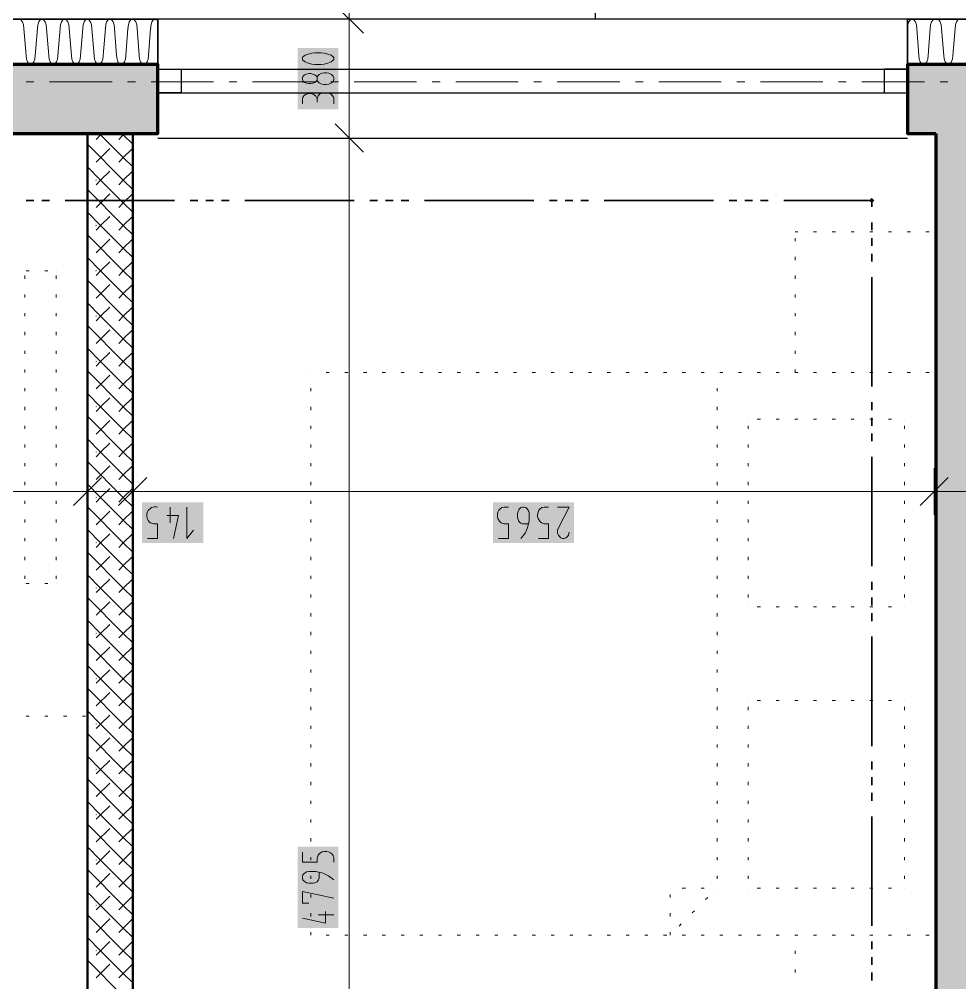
# Model space of a CAD drawing. Header units: millimetres. Extents: x 0 to 594, y 0 to 420.
# Drawn here: x 380.35 to 407.92, y 288.72 to 316.96 of the extents above; entities that cross this region are included whole.
import ezdxf

# ---------------------------------------------------------------- set-up
doc = ezdxf.new("R2010")
doc.units = ezdxf.units.MM
doc.header["$LTSCALE"] = 8
for name, color, linetype in [('PDF_Koty delkove', 7, 'Continuous'), ('PDF_Nabytek', 7, 'Continuous'), ('PDF_Obecne 0.25', 7, 'Continuous'), ('PDF_Okna', 7, 'Continuous'), ('PDF_Osy hlavni', 7, 'Continuous'), ('PDF_Pozarni useky', 7, 'Continuous'), ('PDF_Pricky zdene', 7, 'Continuous'), ('PDF_Steny obvodove nosne', 7, 'Continuous'), ('PDF_Zatepleni', 7, 'Continuous')]:
    doc.layers.add(name, color=color, linetype=linetype)

msp = doc.modelspace()

# ---------------------------------------------------------------- linework, layer by layer
at = {"layer": 'PDF_Koty delkove', "lineweight": 18}
for points in [[(390.026, 236.313), (390.026, 238.603), (390.026, 241.075), (390.026, 242.5), (390.026, 268.231), (390.026, 269.559), (390.026, 313.476), (390.026, 316.956), (390.026, 331.61)], [(390.438, 316.544), (389.614, 317.368)], [(390.713, 316.956), (390.026, 316.956), (389.339, 316.956)], [(388.774, 315.35), (388.835, 315.363), (388.896, 315.363), (388.957, 315.35), (389.018, 315.326), (389.064, 315.29), (389.079, 315.265)], [(389.079, 315.167), (389.064, 315.143), (389.018, 315.106), (388.957, 315.082), (388.896, 315.069), (388.835, 315.069), (388.774, 315.082), (388.713, 315.106), (388.667, 315.155), (388.652, 315.192), (388.652, 315.24), (388.667, 315.277), (388.713, 315.326), (388.774, 315.35)], [(389.568, 314.482), (389.568, 314.653), (389.537, 314.714), (389.491, 314.763), (389.415, 314.788), (389.354, 314.8), (389.292, 314.8), (389.216, 314.788), (389.156, 314.763), (389.11, 314.714), (389.079, 314.629)], [(388.652, 314.482), (388.652, 314.629), (388.667, 314.678), (388.698, 314.727)], [(388.698, 314.727), (388.744, 314.752), (388.835, 314.776), (388.896, 314.776), (388.988, 314.752), (389.049, 314.702), (389.079, 314.629), (389.079, 314.531)], [(390.438, 313.063), (389.614, 313.888)], [(390.713, 313.476), (390.026, 313.476), (389.339, 313.476)], [(382.349, 303.805), (382.349, 303.118), (382.349, 302.432)], [(383.677, 303.805), (383.677, 303.118), (383.677, 302.432)], [(407.169, 303.805), (407.169, 303.118), (407.169, 302.432)], [(382.761, 303.531), (381.937, 302.706)], [(384.089, 303.531), (383.265, 302.706)], [(407.581, 303.531), (406.757, 302.706)], [(527.974, 303.118), (524.585, 303.118), (523.377, 303.118), (487.217, 303.118), (484.744, 303.118), (466.949, 303.118), (447.738, 303.118), (447.651, 303.118), (445.178, 303.118), (439.694, 303.118), (409.093, 303.118), (407.169, 303.118), (383.677, 303.118), (382.349, 303.118), (351.392, 303.118), (349.469, 303.118), (318.512, 303.118), (317.184, 303.118), (293.692, 303.118), (291.769, 303.118), (268.276, 303.118), (266.948, 303.118), (235.992, 303.118), (234.068, 303.118)], [(384.774, 302.661), (384.774, 302.203)], [(385.263, 302.661), (385.263, 301.745), (385.458, 301.988)], [(394.395, 301.745), (394.689, 301.745), (394.689, 302.171), (394.566, 302.171), (394.481, 302.203), (394.432, 302.248), (394.383, 302.324), (394.371, 302.385), (394.371, 302.446), (394.383, 302.508), (394.408, 302.568), (394.444, 302.614), (394.493, 302.645), (394.566, 302.661), (394.689, 302.661)], [(395.276, 302.171), (395.105, 302.171), (395.056, 302.187), (395.019, 302.217), (394.995, 302.248), (394.971, 302.293), (394.958, 302.355), (394.958, 302.476), (394.971, 302.538), (394.995, 302.584), (395.019, 302.614), (395.056, 302.645), (395.105, 302.661), (395.153, 302.661), (395.202, 302.645), (395.239, 302.614), (395.263, 302.584), (395.288, 302.538), (395.301, 302.476), (395.301, 302.263), (395.252, 302.05), (395.178, 301.897), (395.056, 301.745)], [(395.558, 302.508), (395.582, 302.568), (395.619, 302.614), (395.667, 302.645), (395.74, 302.661), (395.863, 302.661)], [(396.132, 302.661), (396.475, 302.661), (396.156, 302.05), (396.132, 301.988), (396.132, 301.897), (396.156, 301.836), (396.193, 301.79), (396.23, 301.759), (396.279, 301.745), (396.327, 301.745), (396.377, 301.759), (396.413, 301.79), (396.45, 301.836), (396.475, 301.927)], [(384.676, 302.416), (385.019, 302.416), (384.871, 301.745)], [(395.569, 301.745), (395.863, 301.745), (395.863, 302.171), (395.74, 302.171), (395.655, 302.203), (395.606, 302.248), (395.558, 302.324), (395.545, 302.385), (395.545, 302.446), (395.558, 302.508)], [(388.652, 292.545), (388.652, 292.252), (389.079, 292.252), (389.079, 292.374), (389.11, 292.459), (389.156, 292.509), (389.232, 292.557), (389.292, 292.57), (389.354, 292.57), (389.415, 292.557), (389.476, 292.533), (389.521, 292.496), (389.553, 292.448), (389.568, 292.374), (389.568, 292.252)], [(389.568, 291.738), (389.415, 291.861), (389.262, 291.934), (389.049, 291.982), (388.835, 291.982), (388.774, 291.97), (388.728, 291.946), (388.698, 291.921), (388.667, 291.885), (388.652, 291.836), (388.652, 291.787), (388.667, 291.738), (388.698, 291.701), (388.728, 291.677), (388.774, 291.652), (388.835, 291.64), (388.957, 291.64), (389.018, 291.652), (389.079, 291.677), (389.125, 291.738), (389.14, 291.787), (389.14, 291.958)], [(388.835, 291.053), (388.652, 291.053), (388.652, 291.395), (389.568, 291.2)], [(389.324, 290.808), (389.324, 290.465), (388.652, 290.613)], [(389.568, 290.711), (389.11, 290.711)]]:
    msp.add_lwpolyline(points, dxfattribs=at)
for points in [[(389.201, 315.974), (389.018, 315.974), (388.927, 315.962), (388.82, 315.938), (388.728, 315.901), (388.667, 315.852), (388.652, 315.828), (388.652, 315.779), (388.667, 315.754), (388.728, 315.706), (388.82, 315.669), (388.927, 315.644), (389.018, 315.632), (389.201, 315.632), (389.292, 315.644), (389.4, 315.669), (389.491, 315.706), (389.553, 315.754), (389.568, 315.779), (389.568, 315.828), (389.553, 315.852), (389.491, 315.901), (389.4, 315.938), (389.292, 315.962)], [(389.354, 315.387), (389.292, 315.387), (389.216, 315.375), (389.14, 315.339), (389.095, 315.29), (389.079, 315.265), (389.079, 315.167), (389.095, 315.143), (389.14, 315.094), (389.216, 315.057), (389.292, 315.044), (389.354, 315.044), (389.43, 315.057), (389.507, 315.094), (389.553, 315.143), (389.568, 315.192), (389.568, 315.24), (389.553, 315.29), (389.507, 315.339), (389.43, 315.375)]]:
    msp.add_lwpolyline(points, close=True, dxfattribs=at)
msp.add_lwpolyline([(384.113, 301.745), (384.407, 301.745), (384.407, 302.171), (384.284, 302.171), (384.199, 302.203, -0.843932), (384.407, 302.661)], format="xyb", dxfattribs=at)
at = {"layer": 'PDF_Koty delkove', "color": 7, "lineweight": 18, "true_color": 0xffffff, "transparency": 33554559}
for points in [[(389.706, 314.32), (389.706, 316.111), (388.515, 314.32), (388.515, 316.111)], [(385.743, 302.798), (383.952, 302.798), (385.743, 301.607), (383.952, 301.607)], [(396.612, 302.798), (394.234, 302.798), (396.612, 301.607), (394.234, 301.607)], [(389.706, 290.328), (389.706, 292.707), (388.515, 290.328), (388.515, 292.707)]]:
    msp.add_solid(points, dxfattribs=at)
at = {"layer": 'PDF_Nabytek', "lineweight": 13}
for points in [[(382.349, 313.476), (382.349, 313.476)], [(382.349, 313.199), (382.349, 313.29)], [(382.349, 312.649), (382.349, 312.741)], [(382.349, 312.1), (382.349, 312.191)], [(382.349, 311.55), (382.349, 311.642)], [(382.349, 311.001), (382.349, 311.092)], [(403.094, 310.728), (403.094, 310.728)], [(403.174, 310.728), (403.094, 310.728)], [(403.094, 310.728), (403.094, 310.728)], [(403.724, 310.728), (403.632, 310.728)], [(404.273, 310.728), (404.182, 310.728)], [(404.823, 310.728), (404.731, 310.728)], [(405.372, 310.728), (405.281, 310.728)], [(405.922, 310.728), (405.83, 310.728)], [(406.471, 310.728), (406.38, 310.728)], [(407.021, 310.728), (406.929, 310.728)], [(407.215, 310.728), (407.215, 310.728)], [(407.215, 310.728), (407.215, 310.728)], [(382.349, 310.451), (382.349, 310.543)], [(403.094, 310.451), (403.094, 310.543)], [(407.215, 310.451), (407.215, 310.543)], [(382.349, 309.901), (382.349, 309.993)], [(403.094, 309.901), (403.094, 309.993)], [(407.215, 309.901), (407.215, 309.993)], [(380.517, 309.583), (380.517, 309.583)], [(380.517, 309.583), (380.517, 309.583)], [(380.517, 309.352), (380.517, 309.444)], [(380.644, 309.583), (380.552, 309.583)], [(381.193, 309.583), (381.102, 309.583)], [(381.433, 309.583), (381.433, 309.583)], [(381.433, 309.583), (381.433, 309.583)], [(381.433, 309.352), (381.433, 309.444)], [(382.349, 309.352), (382.349, 309.444)], [(403.094, 309.352), (403.094, 309.444)], [(407.215, 309.352), (407.215, 309.444)], [(380.517, 308.802), (380.517, 308.894)], [(381.433, 308.802), (381.433, 308.894)], [(382.349, 308.802), (382.349, 308.894)], [(403.094, 308.802), (403.094, 308.894)], [(407.215, 308.802), (407.215, 308.894)], [(380.517, 308.253), (380.517, 308.344)], [(381.433, 308.253), (381.433, 308.344)], [(382.349, 308.253), (382.349, 308.344)], [(403.094, 308.253), (403.094, 308.344)], [(407.215, 308.253), (407.215, 308.344)], [(380.517, 307.703), (380.517, 307.795)], [(381.433, 307.703), (381.433, 307.795)], [(382.349, 307.703), (382.349, 307.795)], [(403.094, 307.703), (403.094, 307.795)], [(407.215, 307.703), (407.215, 307.795)], [(380.517, 307.154), (380.517, 307.245)], [(381.433, 307.154), (381.433, 307.245)], [(382.349, 307.154), (382.349, 307.245)], [(403.094, 307.154), (403.094, 307.245)], [(407.215, 307.154), (407.215, 307.245)], [(380.517, 306.604), (380.517, 306.696)], [(381.433, 306.604), (381.433, 306.696)], [(382.349, 306.604), (382.349, 306.696)], [(388.897, 306.604), (388.897, 306.606)], [(388.897, 306.606), (388.897, 306.606)], [(388.897, 306.606), (388.897, 306.606)], [(389.436, 306.606), (389.344, 306.606)], [(389.986, 306.606), (389.894, 306.606)], [(390.535, 306.606), (390.443, 306.606)], [(391.085, 306.606), (390.993, 306.606)], [(391.634, 306.606), (391.543, 306.606)], [(392.184, 306.606), (392.092, 306.606)], [(392.733, 306.606), (392.642, 306.606)], [(393.283, 306.606), (393.191, 306.606)], [(393.832, 306.606), (393.741, 306.606)], [(394.382, 306.606), (394.29, 306.606)], [(394.931, 306.606), (394.84, 306.606)], [(395.481, 306.606), (395.389, 306.606)], [(396.03, 306.606), (395.939, 306.606)], [(396.58, 306.606), (396.488, 306.606)], [(397.129, 306.606), (397.038, 306.606)], [(397.679, 306.606), (397.587, 306.606)], [(398.228, 306.606), (398.137, 306.606)], [(398.778, 306.606), (398.686, 306.606)], [(399.328, 306.606), (399.236, 306.606)], [(399.877, 306.606), (399.785, 306.606)], [(400.427, 306.606), (400.335, 306.606)], [(400.804, 306.604), (400.804, 306.606)], [(400.804, 306.606), (400.804, 306.606)], [(400.976, 306.606), (400.884, 306.606)], [(401.526, 306.606), (401.434, 306.606)], [(402.075, 306.606), (401.984, 306.606)], [(402.625, 306.606), (402.533, 306.606)], [(403.174, 306.606), (403.083, 306.606)], [(403.094, 306.606), (403.094, 306.696)], [(403.094, 306.606), (403.094, 306.606)], [(403.724, 306.606), (403.632, 306.606)], [(404.273, 306.606), (404.182, 306.606)], [(404.823, 306.606), (404.731, 306.606)], [(405.372, 306.606), (405.281, 306.606)], [(405.922, 306.606), (405.83, 306.606)], [(406.471, 306.606), (406.38, 306.606)], [(407.021, 306.606), (406.929, 306.606)], [(407.215, 306.604), (407.215, 306.606), (407.215, 306.696)], [(407.215, 306.606), (407.215, 306.606)], [(407.215, 306.606), (407.215, 306.606)], [(407.215, 306.606), (407.215, 306.606)], [(380.517, 306.055), (380.517, 306.146)], [(381.433, 306.055), (381.433, 306.146)], [(382.349, 306.055), (382.349, 306.146)], [(388.897, 306.055), (388.897, 306.146)], [(400.804, 306.055), (400.804, 306.146)], [(407.215, 306.055), (407.215, 306.146)], [(380.517, 305.505), (380.517, 305.597)], [(381.433, 305.505), (381.433, 305.597)], [(382.349, 305.505), (382.349, 305.597)], [(388.897, 305.505), (388.897, 305.597)], [(400.804, 305.505), (400.804, 305.597)], [(407.215, 305.505), (407.215, 305.597)], [(401.72, 305.233), (401.72, 305.233)], [(401.72, 305.233), (401.72, 305.233)], [(402.075, 305.233), (401.984, 305.233)], [(402.625, 305.233), (402.533, 305.233)], [(403.174, 305.233), (403.083, 305.233)], [(403.724, 305.233), (403.632, 305.233)], [(404.273, 305.233), (404.182, 305.233)], [(404.823, 305.233), (404.731, 305.233)], [(405.372, 305.233), (405.281, 305.233)], [(405.922, 305.233), (405.83, 305.233)], [(406.299, 305.233), (406.299, 305.233)], [(406.299, 305.233), (406.299, 305.233)], [(380.517, 304.956), (380.517, 305.047)], [(381.433, 304.956), (381.433, 305.047)], [(382.349, 304.956), (382.349, 305.047)], [(388.897, 304.956), (388.897, 305.047)], [(400.804, 304.956), (400.804, 305.047)], [(401.72, 304.956), (401.72, 305.047)], [(406.299, 304.956), (406.299, 305.047)], [(407.215, 304.956), (407.215, 305.047)], [(380.517, 304.406), (380.517, 304.498)], [(381.433, 304.406), (381.433, 304.498)], [(382.349, 304.406), (382.349, 304.498)], [(388.897, 304.406), (388.897, 304.498)], [(400.804, 304.406), (400.804, 304.498)], [(401.72, 304.406), (401.72, 304.498)], [(406.299, 304.406), (406.299, 304.498)], [(407.215, 304.406), (407.215, 304.498)], [(380.517, 303.857), (380.517, 303.948)], [(381.433, 303.857), (381.433, 303.948)], [(382.349, 303.857), (382.349, 303.948)], [(388.897, 303.857), (388.897, 303.948)], [(400.804, 303.857), (400.804, 303.948)], [(401.72, 303.857), (401.72, 303.948)], [(406.299, 303.857), (406.299, 303.948)], [(407.215, 303.857), (407.215, 303.948)], [(380.517, 303.307), (380.517, 303.399)], [(381.433, 303.307), (381.433, 303.399)], [(382.349, 303.307), (382.349, 303.399)], [(388.897, 303.307), (388.897, 303.399)], [(400.804, 303.307), (400.804, 303.399)], [(401.72, 303.307), (401.72, 303.399)], [(406.299, 303.307), (406.299, 303.399)], [(407.215, 303.307), (407.215, 303.399)], [(380.517, 302.758), (380.517, 302.849)], [(381.433, 302.758), (381.433, 302.849)], [(382.349, 302.758), (382.349, 302.849)], [(388.897, 302.758), (388.897, 302.849)], [(400.804, 302.758), (400.804, 302.849)], [(401.72, 302.758), (401.72, 302.849)], [(406.299, 302.758), (406.299, 302.849)], [(407.215, 302.758), (407.215, 302.849)], [(380.517, 302.208), (380.517, 302.3)], [(381.433, 302.208), (381.433, 302.3)], [(382.349, 302.208), (382.349, 302.3)], [(388.897, 302.208), (388.897, 302.3)], [(400.804, 302.208), (400.804, 302.3)], [(401.72, 302.208), (401.72, 302.3)], [(406.299, 302.208), (406.299, 302.3)], [(407.215, 302.208), (407.215, 302.3)], [(380.517, 301.659), (380.517, 301.75)], [(381.433, 301.659), (381.433, 301.75)], [(382.349, 301.659), (382.349, 301.75)], [(388.897, 301.659), (388.897, 301.75)], [(400.804, 301.659), (400.804, 301.75)], [(401.72, 301.659), (401.72, 301.75)], [(406.299, 301.659), (406.299, 301.75)], [(407.215, 301.659), (407.215, 301.75)], [(380.517, 301.109), (380.517, 301.201)], [(381.433, 301.109), (381.433, 301.201)], [(382.349, 301.109), (382.349, 301.201)], [(388.897, 301.109), (388.897, 301.201)], [(400.804, 301.109), (400.804, 301.201)], [(401.72, 301.109), (401.72, 301.201)], [(406.299, 301.109), (406.299, 301.201)], [(407.215, 301.109), (407.215, 301.201)], [(380.517, 300.56), (380.517, 300.651)], [(380.517, 300.424), (380.517, 300.424)], [(380.517, 300.424), (380.517, 300.424)], [(380.644, 300.424), (380.552, 300.424)], [(381.193, 300.424), (381.102, 300.424)], [(381.433, 300.56), (381.433, 300.651)], [(381.433, 300.424), (381.433, 300.424)], [(381.433, 300.424), (381.433, 300.424)], [(382.349, 300.56), (382.349, 300.651)], [(388.897, 300.56), (388.897, 300.651)], [(400.804, 300.56), (400.804, 300.651)], [(401.72, 300.56), (401.72, 300.651)], [(406.299, 300.56), (406.299, 300.651)], [(407.215, 300.56), (407.215, 300.651)], [(382.349, 300.01), (382.349, 300.102)], [(388.897, 300.01), (388.897, 300.102)], [(400.804, 300.01), (400.804, 300.102)], [(401.72, 300.01), (401.72, 300.102)], [(406.299, 300.01), (406.299, 300.102)], [(407.215, 300.01), (407.215, 300.102)], [(382.349, 299.46), (382.349, 299.552)], [(388.897, 299.46), (388.897, 299.552)], [(400.804, 299.46), (400.804, 299.552)], [(401.72, 299.737), (401.72, 299.737)], [(401.72, 299.737), (401.72, 299.737)], [(402.075, 299.737), (401.984, 299.737)], [(402.625, 299.737), (402.533, 299.737)], [(403.174, 299.737), (403.083, 299.737)], [(403.724, 299.737), (403.632, 299.737)], [(404.273, 299.737), (404.182, 299.737)], [(404.823, 299.737), (404.731, 299.737)], [(405.372, 299.737), (405.281, 299.737)], [(405.922, 299.737), (405.83, 299.737)], [(406.299, 299.737), (406.299, 299.737)], [(406.299, 299.737), (406.299, 299.737)], [(407.215, 299.46), (407.215, 299.552)], [(382.349, 298.911), (382.349, 299.003)], [(388.897, 298.911), (388.897, 299.003)], [(400.804, 298.911), (400.804, 299.003)], [(407.215, 298.911), (407.215, 299.003)], [(382.349, 298.361), (382.349, 298.453)], [(388.897, 298.361), (388.897, 298.453)], [(400.804, 298.361), (400.804, 298.453)], [(407.215, 298.361), (407.215, 298.453)], [(382.349, 297.812), (382.349, 297.903)], [(388.897, 297.812), (388.897, 297.903)], [(400.804, 297.812), (400.804, 297.903)], [(407.215, 297.812), (407.215, 297.903)], [(382.349, 297.262), (382.349, 297.354)], [(388.897, 297.262), (388.897, 297.354)], [(400.804, 297.262), (400.804, 297.354)], [(407.215, 297.262), (407.215, 297.354)], [(382.349, 296.713), (382.349, 296.804)], [(388.897, 296.713), (388.897, 296.804)], [(400.804, 296.713), (400.804, 296.804)], [(401.72, 296.99), (401.72, 296.99)], [(401.72, 296.99), (401.72, 296.99)], [(401.72, 296.713), (401.72, 296.804)], [(402.075, 296.99), (401.984, 296.99)], [(402.625, 296.99), (402.533, 296.99)], [(403.174, 296.99), (403.083, 296.99)], [(403.724, 296.99), (403.632, 296.99)], [(404.273, 296.99), (404.182, 296.99)], [(404.823, 296.99), (404.731, 296.99)], [(405.372, 296.99), (405.281, 296.99)], [(405.922, 296.99), (405.83, 296.99)], [(406.299, 296.99), (406.299, 296.99)], [(406.299, 296.99), (406.299, 296.99)], [(406.299, 296.713), (406.299, 296.804)], [(407.215, 296.713), (407.215, 296.804)], [(380.644, 296.532), (380.552, 296.532)], [(381.193, 296.532), (381.102, 296.532)], [(381.743, 296.532), (381.651, 296.532)], [(382.292, 296.532), (382.201, 296.532)], [(382.349, 296.532), (382.349, 296.532)], [(382.349, 296.532), (382.349, 296.532)], [(388.897, 296.163), (388.897, 296.255)], [(400.804, 296.163), (400.804, 296.255)], [(401.72, 296.163), (401.72, 296.255)], [(406.299, 296.163), (406.299, 296.255)], [(407.215, 296.163), (407.215, 296.255)], [(388.897, 295.614), (388.897, 295.705)], [(400.804, 295.614), (400.804, 295.705)], [(401.72, 295.614), (401.72, 295.705)], [(406.299, 295.614), (406.299, 295.705)], [(407.215, 295.614), (407.215, 295.705)], [(388.897, 295.064), (388.897, 295.156)], [(400.804, 295.064), (400.804, 295.156)], [(401.72, 295.064), (401.72, 295.156)], [(406.299, 295.064), (406.299, 295.156)], [(407.215, 295.064), (407.215, 295.156)], [(388.897, 294.515), (388.897, 294.606)], [(400.804, 294.515), (400.804, 294.606)], [(401.72, 294.515), (401.72, 294.606)], [(406.299, 294.515), (406.299, 294.606)], [(407.215, 294.515), (407.215, 294.606)], [(388.897, 293.965), (388.897, 294.057)], [(400.804, 293.965), (400.804, 294.057)], [(401.72, 293.965), (401.72, 294.057)], [(406.299, 293.965), (406.299, 294.057)], [(407.215, 293.965), (407.215, 294.057)], [(388.897, 293.416), (388.897, 293.507)], [(400.804, 293.416), (400.804, 293.507)], [(401.72, 293.416), (401.72, 293.507)], [(406.299, 293.416), (406.299, 293.507)], [(407.215, 293.416), (407.215, 293.507)], [(388.897, 292.866), (388.897, 292.958)], [(400.804, 292.866), (400.804, 292.958)], [(401.72, 292.866), (401.72, 292.958)], [(406.299, 292.866), (406.299, 292.958)], [(407.215, 292.866), (407.215, 292.958)], [(388.897, 292.317), (388.897, 292.408)], [(400.804, 292.317), (400.804, 292.408)], [(401.72, 292.317), (401.72, 292.408)], [(406.299, 292.317), (406.299, 292.408)], [(407.215, 292.317), (407.215, 292.408)], [(388.897, 291.767), (388.897, 291.859)], [(400.804, 291.767), (400.804, 291.859)], [(401.72, 291.767), (401.72, 291.859)], [(406.299, 291.767), (406.299, 291.859)], [(407.215, 291.767), (407.215, 291.859)], [(399.43, 291.494), (399.43, 291.494)], [(399.43, 291.494), (399.43, 291.494)], [(399.877, 291.494), (399.785, 291.494)], [(400.427, 291.494), (400.335, 291.494)], [(400.804, 291.494), (400.804, 291.494)], [(400.804, 291.494), (400.804, 291.494)], [(400.804, 291.494), (400.804, 291.494)], [(401.72, 291.494), (401.72, 291.494)], [(401.72, 291.494), (401.72, 291.494)], [(402.075, 291.494), (401.984, 291.494)], [(402.625, 291.494), (402.533, 291.494)], [(403.174, 291.494), (403.083, 291.494)], [(403.724, 291.494), (403.632, 291.494)], [(404.273, 291.494), (404.182, 291.494)], [(404.823, 291.494), (404.731, 291.494)], [(405.372, 291.494), (405.281, 291.494)], [(405.922, 291.494), (405.83, 291.494)], [(406.299, 291.494), (406.299, 291.494)], [(406.299, 291.494), (406.299, 291.494)], [(388.897, 291.218), (388.897, 291.309)], [(399.43, 291.218), (399.43, 291.309)], [(400.467, 291.158), (400.532, 291.223)], [(407.215, 291.218), (407.215, 291.309)], [(400.079, 290.769), (400.143, 290.834)], [(388.897, 290.668), (388.897, 290.76)], [(399.43, 290.668), (399.43, 290.76)], [(407.215, 290.668), (407.215, 290.76)], [(399.69, 290.381), (399.755, 290.445)], [(388.897, 290.121), (388.897, 290.21)], [(388.897, 290.121), (388.897, 290.121)], [(388.897, 290.121), (388.897, 290.121)], [(389.436, 290.121), (389.344, 290.121)], [(389.986, 290.121), (389.894, 290.121)], [(390.535, 290.121), (390.443, 290.121)], [(391.085, 290.121), (390.993, 290.121)], [(391.634, 290.121), (391.543, 290.121)], [(392.184, 290.121), (392.092, 290.121)], [(392.733, 290.121), (392.642, 290.121)], [(393.283, 290.121), (393.191, 290.121)], [(393.832, 290.121), (393.741, 290.121)], [(394.382, 290.121), (394.29, 290.121)], [(394.931, 290.121), (394.84, 290.121)], [(395.481, 290.121), (395.389, 290.121)], [(396.03, 290.121), (395.939, 290.121)], [(396.58, 290.121), (396.488, 290.121)], [(397.129, 290.121), (397.038, 290.121)], [(397.679, 290.121), (397.587, 290.121)], [(398.228, 290.121), (398.137, 290.121)], [(398.778, 290.121), (398.686, 290.121)], [(399.328, 290.121), (399.236, 290.121)], [(399.43, 290.121), (399.43, 290.21)], [(399.43, 290.121), (399.43, 290.121)], [(399.43, 290.121), (399.43, 290.121)], [(399.877, 290.121), (399.785, 290.121)], [(400.427, 290.121), (400.335, 290.121)], [(400.976, 290.121), (400.884, 290.121)], [(401.526, 290.121), (401.434, 290.121)], [(402.075, 290.121), (401.984, 290.121)], [(402.625, 290.121), (402.533, 290.121)], [(403.174, 290.121), (403.083, 290.121)], [(403.094, 290.119), (403.094, 290.121)], [(403.094, 290.121), (403.094, 290.121)], [(403.724, 290.121), (403.632, 290.121)], [(404.273, 290.121), (404.182, 290.121)], [(404.823, 290.121), (404.731, 290.121)], [(405.372, 290.121), (405.281, 290.121)], [(405.922, 290.121), (405.83, 290.121)], [(406.471, 290.121), (406.38, 290.121)], [(407.021, 290.121), (406.929, 290.121)], [(407.215, 290.121), (407.215, 290.21)], [(407.215, 290.121), (407.215, 290.121)], [(407.215, 290.121), (407.215, 290.121)], [(407.215, 290.119), (407.215, 290.121)], [(407.215, 290.121), (407.215, 290.121)], [(403.094, 289.569), (403.094, 289.661)], [(407.215, 289.569), (407.215, 289.661)], [(403.094, 289.019), (403.094, 289.111)], [(407.215, 289.019), (407.215, 289.111)]]:
    msp.add_lwpolyline(points, dxfattribs=at)
at = {"layer": 'PDF_Obecne 0.25', "lineweight": 25}
msp.add_lwpolyline([(397.232, 331.61), (397.232, 316.956)], dxfattribs=at)
at = {"layer": 'PDF_Okna', "lineweight": 25}
for points in [[(406.391, 316.956), (384.41, 316.956)], [(384.41, 315.49), (406.391, 315.49)], [(384.41, 314.804), (406.391, 314.804)], [(384.41, 313.476), (406.391, 313.476)]]:
    msp.add_lwpolyline(points, dxfattribs=at)
for points in [[(384.41, 315.49), (385.096, 315.49), (385.096, 314.804), (384.41, 314.804)], [(406.391, 315.49), (405.704, 315.49), (405.704, 314.804), (406.391, 314.804)]]:
    msp.add_lwpolyline(points, close=True, dxfattribs=at)
at = {"layer": 'PDF_Osy hlavni', "lineweight": 18}
for points in [[(380.781, 315.124), (380.552, 315.124)], [(383.071, 315.124), (381.239, 315.124)], [(383.758, 315.124), (383.529, 315.124)], [(386.047, 315.124), (384.216, 315.124)], [(386.734, 315.124), (386.505, 315.124)], [(389.024, 315.124), (387.192, 315.124)], [(389.711, 315.124), (389.482, 315.124)], [(392, 315.124), (390.169, 315.124)], [(392.687, 315.124), (392.458, 315.124)], [(394.977, 315.124), (393.145, 315.124)], [(395.664, 315.124), (395.435, 315.124)], [(397.954, 315.124), (396.122, 315.124)], [(398.641, 315.124), (398.412, 315.124)], [(400.93, 315.124), (399.099, 315.124)], [(401.617, 315.124), (401.388, 315.124)], [(403.907, 315.124), (402.075, 315.124)], [(404.594, 315.124), (404.365, 315.124)], [(406.883, 315.124), (405.052, 315.124)], [(407.57, 315.124), (407.341, 315.124)]]:
    msp.add_lwpolyline(points, dxfattribs=at)
at = {"layer": 'PDF_Pozarni useky', "lineweight": 35}
for points in [[(380.781, 311.644), (380.552, 311.644)], [(381.239, 311.644), (381.01, 311.644)], [(384.902, 311.644), (381.697, 311.644)], [(385.589, 311.644), (385.36, 311.644)], [(386.047, 311.644), (385.818, 311.644)], [(386.505, 311.644), (386.276, 311.644)], [(390.169, 311.644), (386.963, 311.644)], [(390.856, 311.644), (390.627, 311.644)], [(391.314, 311.644), (391.085, 311.644)], [(391.771, 311.644), (391.543, 311.644)], [(395.435, 311.644), (392.229, 311.644)], [(396.122, 311.644), (395.893, 311.644)], [(396.58, 311.644), (396.351, 311.644)], [(397.038, 311.644), (396.809, 311.644)], [(400.701, 311.644), (397.496, 311.644)], [(401.388, 311.644), (401.159, 311.644)], [(401.846, 311.644), (401.617, 311.644)], [(402.304, 311.644), (402.075, 311.644)], [(405.337, 311.458), (405.337, 311.644), (402.762, 311.644)], [(405.337, 310.772), (405.337, 311.001)], [(405.337, 310.314), (405.337, 310.543)], [(405.337, 309.856), (405.337, 310.085)], [(405.337, 306.192), (405.337, 309.398)], [(405.337, 305.505), (405.337, 305.734)], [(405.337, 305.047), (405.337, 305.276)], [(405.337, 304.589), (405.337, 304.818)], [(405.337, 300.926), (405.337, 304.131)], [(405.337, 300.239), (405.337, 300.468)], [(405.337, 299.781), (405.337, 300.01)], [(405.337, 299.323), (405.337, 299.552)], [(405.337, 295.66), (405.337, 298.865)], [(405.337, 294.973), (405.337, 295.202)], [(405.337, 294.515), (405.337, 294.744)], [(405.337, 294.057), (405.337, 294.286)], [(405.337, 290.393), (405.337, 293.599)], [(405.337, 289.706), (405.337, 289.935)], [(405.337, 289.248), (405.337, 289.477)], [(405.337, 288.79), (405.337, 289.019)]]:
    msp.add_lwpolyline(points, dxfattribs=at)
at = {"layer": 'PDF_Pozarni useky', "lineweight": 35, "transparency": 33554559}
for points in [[(405.337, 311.564), (405.257, 311.644), (405.418, 311.644), (405.337, 311.724)], [(405.418, 311.644), (405.337, 311.564), (405.337, 311.724), (405.257, 311.644)]]:
    msp.add_solid(points, dxfattribs=at)
at = {"layer": 'PDF_Pricky zdene', "lineweight": 50}
msp.add_lwpolyline([(383.677, 269.559), (383.677, 313.476), (383.677, 313.613), (382.349, 313.613), (382.349, 313.476), (382.349, 269.559), (383.677, 269.559)], close=True, dxfattribs=at)
at = {"layer": 'PDF_Pricky zdene', "lineweight": 9}
for points in [[(382.605, 313.434), (382.738, 313.567)], [(383.402, 312.903), (382.738, 313.567), (382.692, 313.613)], [(382.738, 313.567), (382.784, 313.613)], [(383.269, 313.434), (383.402, 313.567)], [(383.677, 313.292), (383.402, 313.567), (383.356, 313.613)], [(383.402, 313.567), (383.448, 313.613)], [(383.677, 311.964), (383.402, 312.239), (382.349, 313.292)], [(382.605, 312.77), (383.004, 313.169)], [(383.269, 312.77), (383.402, 312.903), (383.668, 313.169)], [(383.677, 312.628), (383.402, 312.903)], [(382.738, 312.239), (382.349, 312.628)], [(382.738, 312.239), (383.004, 312.505)], [(383.402, 312.239), (383.668, 312.505)], [(383.677, 310.636), (383.402, 310.911), (382.349, 311.964)], [(382.605, 312.106), (382.738, 312.239)], [(383.402, 311.575), (382.738, 312.239)], [(383.269, 312.106), (383.402, 312.239)], [(382.605, 311.442), (383.004, 311.841)], [(383.402, 311.575), (383.668, 311.841)], [(383.269, 311.442), (383.402, 311.575)], [(383.677, 311.3), (383.402, 311.575)], [(382.738, 310.911), (382.349, 311.3)], [(382.738, 310.911), (383.004, 311.177)], [(383.402, 310.911), (383.668, 311.177)], [(382.605, 310.778), (382.738, 310.911)], [(383.402, 310.247), (382.738, 310.911)], [(383.269, 310.778), (383.402, 310.911)], [(383.677, 309.308), (383.402, 309.583), (382.349, 310.636)], [(382.605, 310.114), (383.004, 310.513)], [(383.402, 310.247), (383.668, 310.513)], [(383.269, 310.114), (383.402, 310.247)], [(383.677, 309.972), (383.402, 310.247)], [(382.738, 309.583), (382.349, 309.972)], [(382.738, 309.583), (383.004, 309.849)], [(383.402, 309.583), (383.668, 309.849)], [(382.605, 309.45), (382.738, 309.583)], [(383.402, 308.919), (382.738, 309.583)], [(383.269, 309.45), (383.402, 309.583)], [(383.677, 307.98), (383.402, 308.255), (382.349, 309.308)], [(382.605, 308.786), (383.004, 309.185)], [(383.402, 308.919), (383.668, 309.185)], [(383.269, 308.786), (383.402, 308.919)], [(383.677, 308.644), (383.402, 308.919)], [(382.738, 308.255), (382.349, 308.644)], [(382.738, 308.255), (383.004, 308.521)], [(383.402, 308.255), (383.668, 308.521)], [(382.605, 308.122), (382.738, 308.255)], [(383.402, 307.591), (382.738, 308.255)], [(383.269, 308.122), (383.402, 308.255)], [(383.677, 306.652), (383.402, 306.927), (382.349, 307.98)], [(382.605, 307.458), (383.004, 307.857)], [(383.402, 307.591), (383.668, 307.857)], [(383.269, 307.458), (383.402, 307.591)], [(383.677, 307.316), (383.402, 307.591)], [(382.738, 306.927), (382.349, 307.316)], [(382.738, 306.927), (383.004, 307.193)], [(383.402, 306.927), (383.668, 307.193)], [(382.605, 306.794), (382.738, 306.927)], [(383.402, 306.263), (382.738, 306.927)], [(383.269, 306.794), (383.402, 306.927)], [(383.677, 305.324), (383.402, 305.599), (382.349, 306.652)], [(382.605, 306.13), (383.004, 306.529)], [(383.402, 306.263), (383.668, 306.529)], [(383.269, 306.13), (383.402, 306.263)], [(383.677, 305.988), (383.402, 306.263)], [(382.738, 305.599), (382.349, 305.988)], [(382.738, 305.599), (383.004, 305.865)], [(383.402, 305.599), (383.668, 305.865)], [(382.605, 305.466), (382.738, 305.599)], [(383.402, 304.935), (382.738, 305.599)], [(383.269, 305.466), (383.402, 305.599)], [(383.677, 303.996), (383.402, 304.271), (382.349, 305.324)], [(382.605, 304.802), (383.004, 305.201)], [(383.402, 304.935), (383.668, 305.201)], [(383.269, 304.802), (383.402, 304.935)], [(383.677, 304.66), (383.402, 304.935)], [(382.738, 304.271), (382.349, 304.66)], [(382.738, 304.271), (383.004, 304.537)], [(383.402, 304.271), (383.668, 304.537)], [(382.605, 304.138), (382.738, 304.271)], [(383.402, 303.607), (382.738, 304.271)], [(383.269, 304.138), (383.402, 304.271)], [(383.677, 302.668), (383.402, 302.943), (382.349, 303.996)], [(382.605, 303.474), (383.004, 303.873)], [(383.402, 303.607), (383.668, 303.873)], [(383.269, 303.474), (383.402, 303.607)], [(383.677, 303.332), (383.402, 303.607)], [(382.738, 302.943), (382.349, 303.332)], [(382.605, 302.81), (382.738, 302.943)], [(382.738, 302.943), (383.004, 303.209)], [(383.269, 302.146), (383.402, 302.279), (382.738, 302.943)], [(383.269, 302.81), (383.402, 302.943)], [(383.402, 302.943), (383.668, 303.209)], [(383.677, 301.34), (383.402, 301.615), (382.349, 302.668)], [(382.605, 302.146), (383.004, 302.545)], [(383.677, 302.004), (383.402, 302.279), (383.668, 302.545)], [(382.738, 301.615), (382.349, 302.004)], [(382.738, 301.615), (383.004, 301.881)], [(383.402, 301.615), (383.668, 301.881)], [(382.605, 301.482), (382.738, 301.615)], [(383.402, 300.951), (382.738, 301.615)], [(383.269, 301.482), (383.402, 301.615)], [(383.677, 300.012), (383.402, 300.287), (382.349, 301.34)], [(382.605, 300.818), (383.004, 301.217)], [(383.677, 300.676), (383.402, 300.951), (383.668, 301.217)], [(382.738, 300.287), (382.349, 300.676)], [(383.269, 300.818), (383.402, 300.951)], [(382.738, 300.287), (383.004, 300.552)], [(383.402, 300.287), (383.668, 300.552)], [(382.605, 300.154), (382.738, 300.287)], [(383.402, 299.623), (382.738, 300.287)], [(383.269, 300.154), (383.402, 300.287)], [(383.677, 298.684), (383.402, 298.959), (382.349, 300.012)], [(382.605, 299.49), (383.004, 299.888)], [(383.677, 299.348), (383.402, 299.623), (383.668, 299.888)], [(383.269, 299.49), (383.402, 299.623)], [(382.738, 298.959), (382.349, 299.348)], [(382.738, 298.959), (383.004, 299.224)], [(383.402, 298.959), (383.668, 299.224)], [(382.605, 298.826), (382.738, 298.959)], [(383.402, 298.295), (382.738, 298.959)], [(383.269, 298.826), (383.402, 298.959)], [(383.677, 297.356), (383.402, 297.631), (382.349, 298.684)], [(382.605, 298.162), (383.004, 298.56)], [(383.402, 298.295), (383.668, 298.56)], [(383.269, 298.162), (383.402, 298.295)], [(383.677, 298.02), (383.402, 298.295)], [(382.738, 297.631), (382.349, 298.02)], [(382.738, 297.631), (383.004, 297.896)], [(383.402, 297.631), (383.668, 297.896)], [(382.605, 297.498), (382.738, 297.631)], [(383.402, 296.967), (382.738, 297.631)], [(383.269, 297.498), (383.402, 297.631)], [(383.677, 296.028), (383.402, 296.303), (382.349, 297.356)], [(382.605, 296.834), (383.004, 297.232)], [(383.402, 296.967), (383.668, 297.232)], [(383.269, 296.834), (383.402, 296.967)], [(383.677, 296.692), (383.402, 296.967)], [(382.738, 296.303), (382.349, 296.692)], [(382.738, 296.303), (383.004, 296.568)], [(383.402, 296.303), (383.668, 296.568)], [(382.605, 296.17), (382.738, 296.303)], [(383.402, 295.639), (382.738, 296.303)], [(383.269, 296.17), (383.402, 296.303)], [(383.677, 294.7), (383.402, 294.975), (382.349, 296.028)], [(382.605, 295.506), (383.004, 295.904)], [(383.402, 295.639), (383.668, 295.904)], [(383.269, 295.506), (383.402, 295.639)], [(383.677, 295.364), (383.402, 295.639)], [(382.738, 294.975), (382.349, 295.364)], [(382.738, 294.975), (383.004, 295.24)], [(383.402, 294.975), (383.668, 295.24)], [(382.605, 294.842), (382.738, 294.975)], [(383.402, 294.311), (382.738, 294.975)], [(383.269, 294.842), (383.402, 294.975)], [(383.677, 293.372), (383.402, 293.647), (382.349, 294.7)], [(382.605, 294.178), (383.004, 294.576)], [(383.402, 294.311), (383.668, 294.576)], [(383.269, 294.178), (383.402, 294.311)], [(383.677, 294.036), (383.402, 294.311)], [(382.738, 293.647), (382.349, 294.036)], [(382.738, 293.647), (383.004, 293.912)], [(383.402, 293.647), (383.668, 293.912)], [(382.605, 293.514), (382.738, 293.647)], [(383.402, 292.983), (382.738, 293.647)], [(383.269, 293.514), (383.402, 293.647)], [(383.677, 292.044), (383.402, 292.319), (382.349, 293.372)], [(382.605, 292.85), (383.004, 293.248)], [(383.402, 292.983), (383.668, 293.248)], [(383.269, 292.85), (383.402, 292.983)], [(383.677, 292.708), (383.402, 292.983)], [(382.738, 292.319), (382.349, 292.708)], [(382.738, 292.319), (383.004, 292.584)], [(383.402, 292.319), (383.668, 292.584)], [(382.605, 292.186), (382.738, 292.319)], [(383.269, 291.522), (383.402, 291.655), (382.738, 292.319)], [(383.269, 292.186), (383.402, 292.319)], [(383.677, 290.716), (383.402, 290.991), (382.349, 292.044)], [(382.605, 291.522), (383.004, 291.92)], [(383.402, 291.655), (383.668, 291.92)], [(383.677, 291.38), (383.402, 291.655)], [(382.738, 290.991), (382.349, 291.38)], [(383.677, 290.052), (383.402, 290.327), (382.738, 290.991), (383.004, 291.256)], [(383.402, 290.991), (383.668, 291.256)], [(382.605, 290.858), (382.738, 290.991)], [(383.269, 290.858), (383.402, 290.991)], [(383.677, 289.388), (383.402, 289.663), (382.349, 290.716)], [(382.605, 290.194), (383.004, 290.592)], [(383.402, 290.327), (383.668, 290.592)], [(383.269, 290.194), (383.402, 290.327)], [(382.738, 289.663), (382.349, 290.052)], [(382.605, 289.53), (382.738, 289.663), (383.004, 289.928)], [(383.677, 288.724), (383.402, 288.999), (382.738, 289.663)], [(383.269, 289.53), (383.402, 289.663), (383.668, 289.928)], [(383.677, 288.06), (383.402, 288.335), (382.349, 289.388)], [(382.605, 288.866), (383.004, 289.264)], [(383.402, 288.999), (383.668, 289.264)], [(383.269, 288.866), (383.402, 288.999)]]:
    msp.add_lwpolyline(points, dxfattribs=at)
at = {"layer": 'PDF_Pricky zdene', "lineweight": 9, "transparency": 33554559}
for points in [[(382.605, 313.549), (382.585, 313.57), (382.626, 313.57), (382.605, 313.59)], [(383.402, 313.547), (383.382, 313.567), (383.423, 313.567), (383.402, 313.588)], [(382.605, 312.221), (382.585, 312.242), (382.626, 312.242), (382.605, 312.262)], [(383.402, 312.219), (383.382, 312.239), (383.423, 312.239), (383.402, 312.26)], [(382.605, 310.893), (382.585, 310.914), (382.626, 310.914), (382.605, 310.934)], [(383.402, 310.89), (383.382, 310.911), (383.423, 310.911), (383.402, 310.932)], [(382.605, 309.565), (382.585, 309.586), (382.626, 309.586), (382.605, 309.606)], [(383.402, 309.562), (383.382, 309.583), (383.423, 309.583), (383.402, 309.604)], [(382.605, 308.237), (382.585, 308.258), (382.626, 308.258), (382.605, 308.278)], [(383.402, 308.234), (383.382, 308.255), (383.423, 308.255), (383.402, 308.276)], [(382.605, 306.909), (382.585, 306.93), (382.626, 306.93), (382.605, 306.95)], [(383.402, 306.906), (383.382, 306.927), (383.423, 306.927), (383.402, 306.948)], [(382.605, 305.581), (382.585, 305.602), (382.626, 305.602), (382.605, 305.622)], [(383.402, 305.578), (383.382, 305.599), (383.423, 305.599), (383.402, 305.62)], [(382.605, 304.253), (382.585, 304.274), (382.626, 304.274), (382.605, 304.294)], [(383.402, 304.25), (383.382, 304.271), (383.423, 304.271), (383.402, 304.292)], [(382.605, 302.925), (382.585, 302.946), (382.626, 302.946), (382.605, 302.966)], [(383.402, 302.922), (383.382, 302.943), (383.423, 302.943), (383.402, 302.964)], [(382.605, 301.597), (382.585, 301.618), (382.626, 301.618), (382.605, 301.638)], [(383.402, 301.594), (383.382, 301.615), (383.423, 301.615), (383.402, 301.636)], [(382.605, 300.269), (382.585, 300.29), (382.626, 300.29), (382.605, 300.31)], [(383.402, 300.266), (383.382, 300.287), (383.423, 300.287), (383.402, 300.308)], [(382.605, 298.941), (382.585, 298.962), (382.626, 298.962), (382.605, 298.982)], [(383.402, 298.938), (383.382, 298.959), (383.423, 298.959), (383.402, 298.979)], [(382.605, 297.613), (382.585, 297.634), (382.626, 297.634), (382.605, 297.654)], [(383.402, 297.61), (383.382, 297.631), (383.423, 297.631), (383.402, 297.651)], [(382.605, 296.285), (382.585, 296.305), (382.626, 296.305), (382.605, 296.326)], [(383.402, 296.282), (383.382, 296.303), (383.423, 296.303), (383.402, 296.323)], [(382.605, 294.957), (382.585, 294.977), (382.626, 294.977), (382.605, 294.998)], [(383.402, 294.954), (383.382, 294.975), (383.423, 294.975), (383.402, 294.995)], [(382.605, 293.629), (382.585, 293.649), (382.626, 293.649), (382.605, 293.67)], [(383.402, 293.626), (383.382, 293.647), (383.423, 293.647), (383.402, 293.667)], [(382.605, 292.301), (382.585, 292.321), (382.626, 292.321), (382.605, 292.342)], [(383.402, 292.298), (383.382, 292.319), (383.423, 292.319), (383.402, 292.339)], [(382.605, 290.973), (382.585, 290.993), (382.626, 290.993), (382.605, 291.014)], [(383.402, 290.97), (383.382, 290.991), (383.423, 290.991), (383.402, 291.011)], [(382.605, 289.645), (382.585, 289.665), (382.626, 289.665), (382.605, 289.686)], [(383.402, 289.642), (383.382, 289.663), (383.423, 289.663), (383.402, 289.683)]]:
    msp.add_solid(points, dxfattribs=at)
at = {"layer": 'PDF_Steny obvodove nosne', "lineweight": 70}
msp.add_lwpolyline([(378.227, 313.613), (384.41, 313.613), (384.41, 315.628), (378.227, 315.628)], close=True, dxfattribs=at)
for points in [[(407.215, 315.628), (406.391, 315.628), (406.391, 313.613), (407.169, 313.613), (407.215, 313.613)], [(407.215, 313.613), (407.215, 238.786), (407.215, 236.45), (409.047, 236.45), (409.047, 238.786), (409.047, 239.06), (409.047, 241.533), (409.047, 262.873), (409.047, 264.201), (409.047, 313.476), (409.047, 315.628), (407.215, 315.628)]]:
    msp.add_lwpolyline(points, dxfattribs=at)
at = {"layer": 'PDF_Steny obvodove nosne', "color": 9, "lineweight": 9, "true_color": 0xc0c0c0, "transparency": 33554559}
for points in [[(378.227, 313.613), (384.41, 313.613), (378.227, 315.628), (384.41, 315.628)], [(406.391, 313.613), (407.215, 313.613), (406.391, 315.628), (407.215, 315.628)], [(409.047, 236.45), (409.047, 315.628), (407.215, 236.45), (407.215, 315.628)]]:
    msp.add_solid(points, dxfattribs=at)
at = {"layer": 'PDF_Zatepleni', "lineweight": 35}
msp.add_lwpolyline([(378.227, 315.628), (384.41, 315.628), (384.41, 315.811), (384.41, 316.956), (378.227, 316.956), (378.227, 315.811)], close=True, dxfattribs=at)
at = {"layer": 'PDF_Zatepleni', "lineweight": 9}
for points in [[(380.485, 316.69), (380.475, 316.792), (380.446, 316.878), (380.403, 316.936), (380.352, 316.956)], [(381.016, 316.956), (380.965, 316.936), (380.922, 316.878), (380.894, 316.792), (380.883, 316.69)], [(381.149, 316.69), (381.139, 316.792), (381.11, 316.878), (381.067, 316.936), (381.016, 316.956)], [(381.68, 316.956), (381.629, 316.936), (381.586, 316.878), (381.558, 316.792), (381.547, 316.69)], [(381.813, 316.69), (381.803, 316.792), (381.774, 316.878), (381.731, 316.936), (381.68, 316.956)], [(382.344, 316.956), (382.293, 316.936), (382.25, 316.878), (382.222, 316.792), (382.211, 316.69)], [(382.477, 316.69), (382.467, 316.792), (382.438, 316.878), (382.395, 316.936), (382.344, 316.956)], [(383.008, 316.956), (382.957, 316.936), (382.914, 316.878), (382.886, 316.792), (382.875, 316.69)], [(383.141, 316.69), (383.131, 316.792), (383.102, 316.878), (383.059, 316.936), (383.008, 316.956)], [(383.578, 316.878), (383.55, 316.792), (383.539, 316.69)], [(383.672, 316.956), (383.621, 316.936), (383.578, 316.878)], [(383.805, 316.69), (383.795, 316.792), (383.766, 316.878), (383.723, 316.936), (383.672, 316.956)], [(384.336, 316.956), (384.285, 316.936), (384.242, 316.878), (384.214, 316.792), (384.203, 316.69)], [(384.41, 316.906), (384.387, 316.936), (384.336, 316.956)], [(406.841, 315.628), (406.804, 315.647), (406.761, 315.705), (406.732, 315.791), (406.722, 315.893), (406.656, 316.69), (406.646, 316.792), (406.617, 316.878), (406.574, 316.936), (406.523, 316.956), (406.473, 316.936), (406.429, 316.878), (406.401, 316.792), (406.391, 316.69)], [(407.215, 316.945), (407.187, 316.956), (407.137, 316.936), (407.093, 316.878), (407.065, 316.792), (407.055, 316.69), (406.989, 315.893), (406.979, 315.791), (406.95, 315.705), (406.906, 315.647), (406.869, 315.628)], [(407.24, 316.956), (407.215, 316.943)], [(407.268, 316.956), (407.305, 316.937), (407.348, 316.879), (407.377, 316.792), (407.387, 316.69), (407.453, 315.893), (407.463, 315.792), (407.492, 315.706), (407.535, 315.648), (407.586, 315.628), (407.637, 315.648), (407.68, 315.706), (407.709, 315.792), (407.719, 315.893), (407.784, 316.69)], [(407.904, 316.956), (407.867, 316.937), (407.824, 316.879), (407.795, 316.792), (407.784, 316.69)], [(380.485, 316.69), (380.551, 315.893), (380.561, 315.791), (380.59, 315.705), (380.633, 315.647), (380.67, 315.628)], [(380.818, 315.893), (380.883, 316.69)], [(381.149, 316.69), (381.215, 315.893), (381.225, 315.791), (381.254, 315.705), (381.297, 315.647), (381.334, 315.628)], [(381.482, 315.893), (381.547, 316.69)], [(381.813, 316.69), (381.879, 315.893), (381.889, 315.791), (381.918, 315.705), (381.961, 315.647), (381.998, 315.628)], [(382.146, 315.893), (382.211, 316.69)], [(382.477, 316.69), (382.543, 315.893), (382.553, 315.791), (382.582, 315.705), (382.625, 315.647), (382.662, 315.628)], [(382.81, 315.893), (382.875, 316.69)], [(383.141, 316.69), (383.207, 315.893), (383.217, 315.791), (383.246, 315.705), (383.289, 315.647), (383.326, 315.628)], [(383.474, 315.893), (383.539, 316.69)], [(383.805, 316.69), (383.871, 315.893), (383.881, 315.791), (383.91, 315.705), (383.953, 315.647), (383.99, 315.628)], [(384.138, 315.893), (384.203, 316.69)], [(406.391, 316.69), (406.391, 316.69)], [(407.784, 316.69), (407.784, 316.69)], [(380.698, 315.628), (380.735, 315.647), (380.779, 315.705), (380.807, 315.791), (380.818, 315.893)], [(380.818, 315.893), (380.818, 315.893)], [(381.362, 315.628), (381.399, 315.647), (381.443, 315.705), (381.471, 315.791), (381.482, 315.893)], [(381.482, 315.893), (381.482, 315.893)], [(382.026, 315.628), (382.063, 315.647), (382.107, 315.705), (382.136, 315.791), (382.146, 315.893)], [(382.146, 315.893), (382.146, 315.893)], [(382.69, 315.628), (382.727, 315.647), (382.771, 315.705), (382.8, 315.791), (382.81, 315.893)], [(382.81, 315.893), (382.81, 315.893)], [(383.354, 315.628), (383.391, 315.647), (383.435, 315.705), (383.464, 315.791), (383.474, 315.893)], [(383.474, 315.893), (383.474, 315.893)], [(384.018, 315.628), (384.055, 315.647), (384.099, 315.705), (384.128, 315.791), (384.138, 315.893)], [(384.138, 315.893), (384.138, 315.893)], [(406.989, 315.893), (406.989, 315.893)]]:
    msp.add_lwpolyline(points, dxfattribs=at)
at = {"layer": 'PDF_Zatepleni', "lineweight": 35}
for points in [[(407.215, 316.956), (406.391, 316.956), (406.391, 315.811), (406.391, 315.628), (407.215, 315.628)], [(409.047, 316.956), (407.215, 316.956)], [(407.215, 315.628), (409.047, 315.628), (409.047, 315.811)]]:
    msp.add_lwpolyline(points, dxfattribs=at)
at = {"layer": 'PDF_Zatepleni', "lineweight": 9, "transparency": 33554559}
for points in [[(380.883, 316.67), (380.863, 316.69), (380.904, 316.69), (380.883, 316.711)], [(381.547, 316.67), (381.527, 316.69), (381.568, 316.69), (381.547, 316.711)], [(382.211, 316.67), (382.191, 316.69), (382.232, 316.69), (382.211, 316.711)], [(382.875, 316.67), (382.855, 316.69), (382.896, 316.69), (382.875, 316.711)], [(383.539, 316.67), (383.519, 316.69), (383.56, 316.69), (383.539, 316.711)], [(384.203, 316.67), (384.183, 316.69), (384.224, 316.69), (384.203, 316.711)], [(406.391, 316.711), (406.411, 316.69), (406.391, 316.67)], [(407.055, 316.67), (407.034, 316.69), (407.075, 316.69), (407.055, 316.711)], [(407.719, 315.873), (407.698, 315.893), (407.739, 315.893), (407.719, 315.914)]]:
    msp.add_solid(points, dxfattribs=at)

doc.saveas('drawing.dxf')
